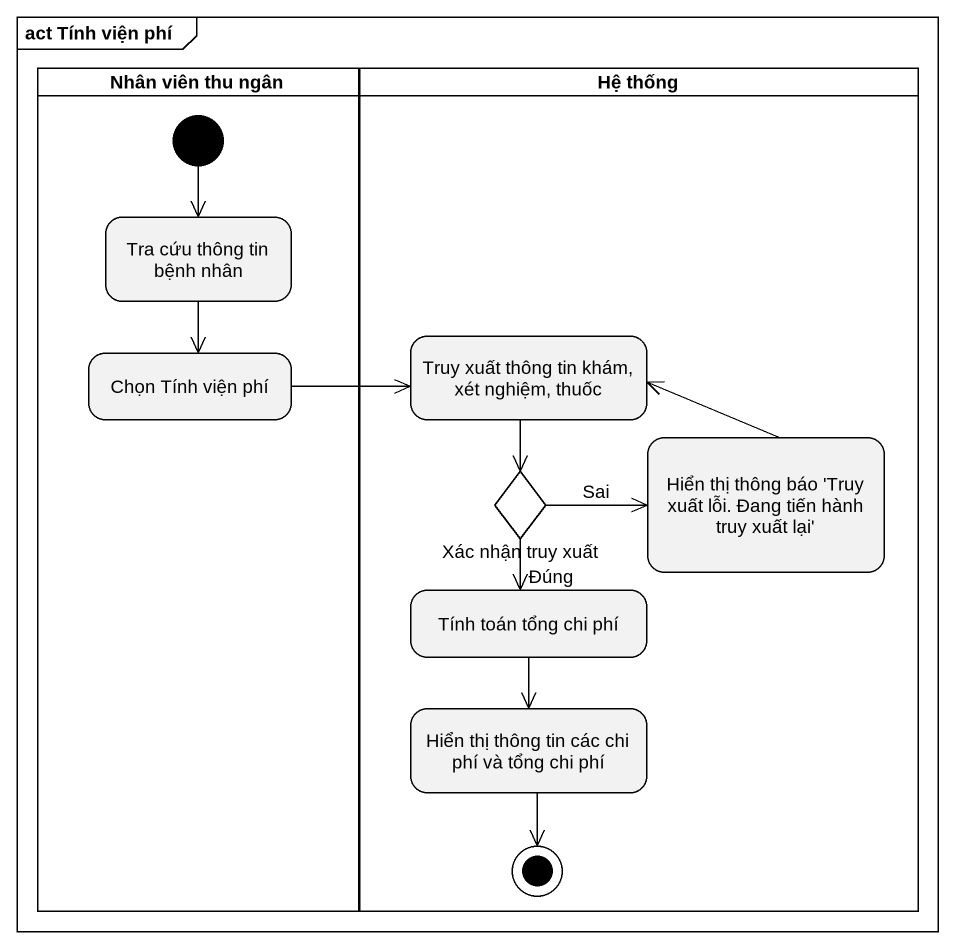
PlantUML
@startuml
mainframe act Tính viện phí
hide empty description
state "Nhân viên thu ngân" as Nhân_viên_thu_ngân <<partition>> {
  state "Tra cứu thông tin bệnh nhân" as Tra_cứu_thông_tin_bệnh_nhân
  state "Chọn Tính viện phí" as Chọn_Tính_viện_phí
  [*] --> Tra_cứu_thông_tin_bệnh_nhân
}
state "Hệ thống" as Hệ_thống <<partition>> {
  state "Truy xuất thông tin khám, xét nghiệm, thuốc" as Truy_xuất_thông_tin_khám
  state "Xác nhận truy xuất" as Xác_nhận_truy_xuất <<choice>>
  state "Hiển thị thông báo 'Truy xuất lỗi. Đang tiến hành truy xuất lại'" as Hiển_thị_thông_báo_Truy
  state "Tính toán tổng chi phí" as Tính_toán_tổng_chi_phí
  state "Hiển thị thông tin các chi phí và tổng chi phí" as Hiển_thị_thông_tin_các_chi
  Hiển_thị_thông_tin_các_chi --> [*]
}
Tra_cứu_thông_tin_bệnh_nhân --> Chọn_Tính_viện_phí
Chọn_Tính_viện_phí -right-> Truy_xuất_thông_tin_khám
Truy_xuất_thông_tin_khám --> Xác_nhận_truy_xuất
Xác_nhận_truy_xuất -right-> Hiển_thị_thông_báo_Truy : Sai
Xác_nhận_truy_xuất --> Tính_toán_tổng_chi_phí : Đúng
Hiển_thị_thông_báo_Truy -left-> Truy_xuất_thông_tin_khám
Tính_toán_tổng_chi_phí --> Hiển_thị_thông_tin_các_chi
@enduml
